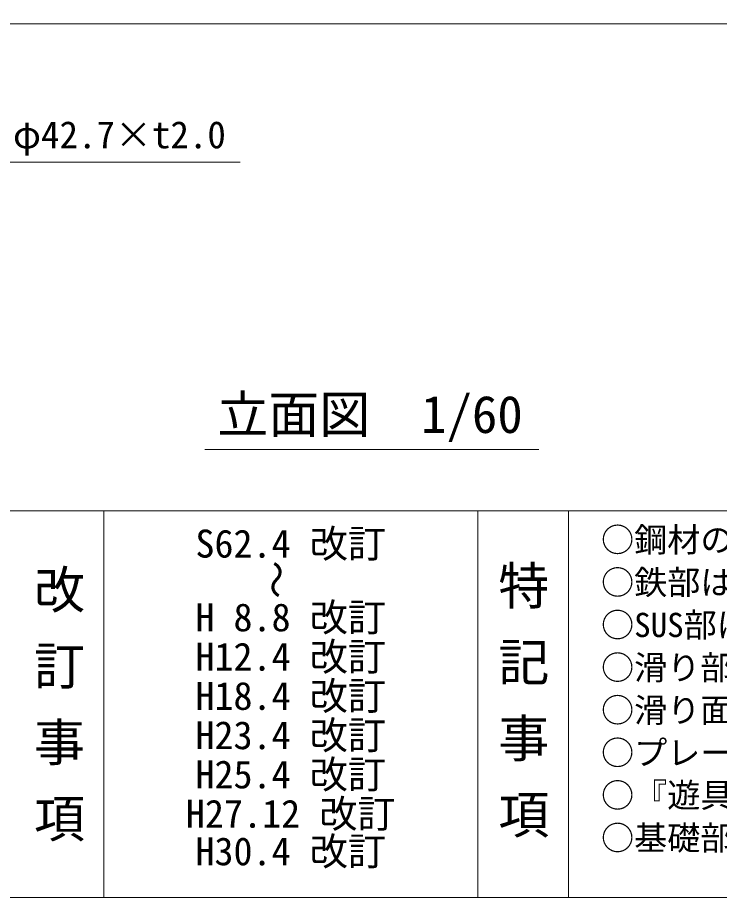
# Model space of a CAD drawing. Units: millimetres, scale not verified. Extents: x 629 to 6106, y 6676 to 10410.
# Drawn here: x 1686 to 2399, y 6676 to 7572 of the extents above; entities that cross this region are included whole.
import ezdxf
from ezdxf.enums import TextEntityAlignment as Align

# ---------------------------------------------------------------- set-up
doc = ezdxf.new("R2010")
doc.units = ezdxf.units.MM
doc.header["$LTSCALE"] = 20
for name, color, linetype, lineweight in [('_0-0_', 7, 'Continuous', 13), ('寸法', 1, 'Continuous', 13), ('本体', 7, 'Continuous', 13)]:
    doc.layers.add(name, color=color, linetype=linetype, lineweight=lineweight)
doc.styles.add('@ＭＳ ゴシック', font='')
doc.styles.add('ＭＳ ゴシック', font='')
doc.styles.get('@ＭＳ ゴシック').set_extended_font_data('@MS Gothic')
doc.styles.get('ＭＳ ゴシック').set_extended_font_data('MS Gothic')

msp = doc.modelspace()

# ---------------------------------------------------------------- linework, layer by layer
at = {"layer": '_0-0_', "color": 6}
msp.add_line((629.35, 7069.59), (6105.6, 7069.59), dxfattribs=at)
at = {"layer": '_0-0_'}
for p, q in [((1773.39, 7069.59), (1773.39, 6676.44)), ((2153.71, 7069.59), (2153.71, 6676.44)), ((2245.63, 7069.59), (2245.63, 6676.44))]:
    msp.add_line(p, q, dxfattribs=at)
at = {"layer": '_0-0_', "color": 6}
msp.add_lwpolyline([(6105.6, 10300.06), (629.35, 10300.06), (629.35, 6676.44), (6105.6, 6676.44)], close=True, dxfattribs=at)
at = {"layer": '寸法', "color": 3}
msp.add_line((1875.87, 7132.21), (2215.48, 7132.21), dxfattribs=at)
at = {"layer": '寸法'}
msp.add_lwpolyline([(1440.5, 7523.13), (1447.57, 7516.06), (1539.1, 7424.52), (1911.8, 7424.52)], dxfattribs=at)
at = {"layer": '本体'}
msp.add_line((1450.19, 7565.24), (2605.7, 7565.24), dxfattribs=at)

# ---------------------------------------------------------------- texts
at = {"layer": '_0-0_', "style": 'ＭＳ ゴシック'}
for s, p in [('S62.4 改訂', (1963.31, 7036.41)), ('H 8.8 改訂', (1963.31, 6961.42)), ('H12.4 改訂', (1963.31, 6921.42)), ('H18.4 改訂', (1963.31, 6881.51)), ('H23.4 改訂', (1963.31, 6841.51)), ('H25.4 改訂', (1963.31, 6801.61)), ('H27.12 改訂', (1963.31, 6761.61)), ('H30.4 改訂', (1963.31, 6723.37))]:
    msp.add_text(s, height=28.48, dxfattribs=at).set_placement(p, align=Align.MIDDLE_CENTER)
for s, p in [('○鋼材の接合は、ボルトナット接合以外は全て溶接とする。', (2278.88, 7052.65)), ('○鉄部は亜鉛メッキのうえ、下塗、中塗、上塗各1回塗りとする。', (2278.88, 7009.32)), ('○SUS部は下塗、中塗、上塗各1回塗りとする。', (2278.88, 6965.98)), ('○滑り部及び階段とデッキとの接合は、それぞれ四ヶ所とする。', (2278.88, 6922.65)), ('○滑り面の下部は水の溜まらないよう2cm下げる。', (2278.88, 6879.32)), ('○プレート工図No.701を貼付する。', (2278.88, 6835.98)), ('○『遊具の安全に関する基準JPFA-SP-S：2014年6月』に準じること。', (2278.88, 6792.65)), ('○基礎部分は面取りする。', (2278.88, 6749.32))]:
    msp.add_text(s, height=24.68, dxfattribs=at).set_placement(p, align=Align.TOP_LEFT)
at = {"layer": '_0-0_'}
for s, height, style, p in [('特 記 事 項', 37.98, '@ＭＳ ゴシック', (2199.67, 6877.65)), ('改 訂 事 項', 37.98, '@ＭＳ ゴシック', (1727.42, 6873.73)), ('～', 28.48, 'ＭＳ ゴシック', (1948.31, 6999.78))]:
    msp.add_text(s, height=height, rotation=270, dxfattribs=dict(at, style=style)).set_placement(p, align=Align.MIDDLE_CENTER)
at = {"layer": '寸法', "color": 3, "style": 'ＭＳ ゴシック'}
for s, height, p in [('SUS304 φ42.7×t2.0', 27.63, (1549.24, 7430.33)), ('立面図\u30001/60', 37.98, (1888.7, 7137.55))]:
    msp.add_text(s, height=height, dxfattribs=at).set_placement(p, align=Align.BOTTOM_LEFT)

doc.saveas('drawing.dxf')
